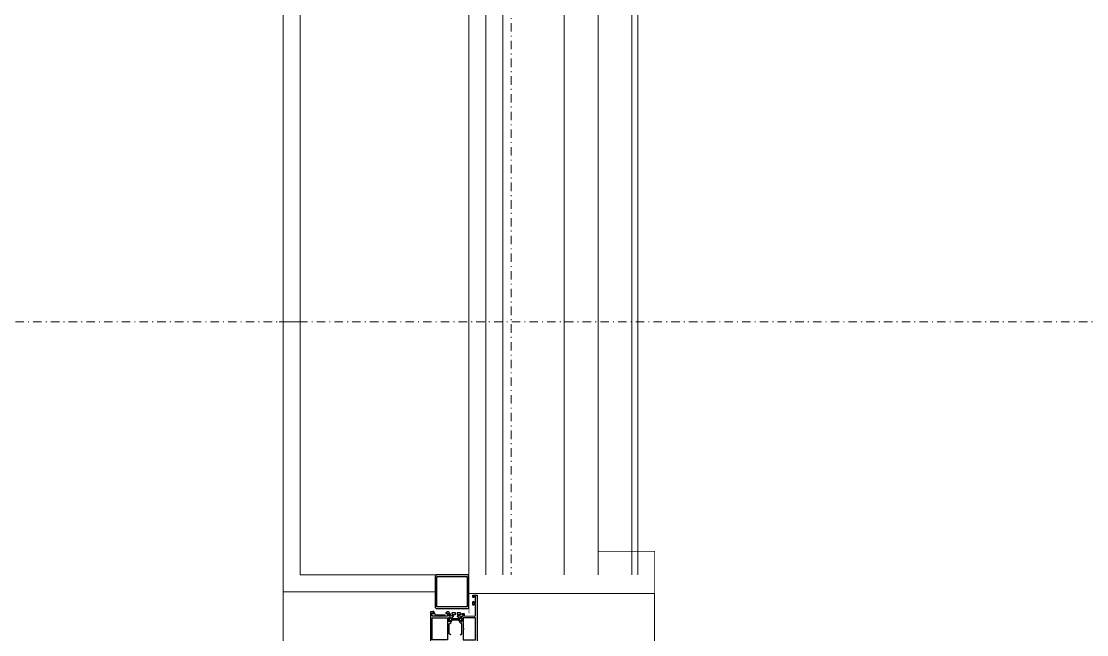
# Model space of a CAD drawing. Extents: x -2749 to 11890, y 0 to 8245.
# Drawn here: x 9802 to 9928.3, y 2528.8 to 2601.5 of the extents above; entities that cross this region are included whole.
import ezdxf

# ---------------------------------------------------------------- set-up
doc = ezdxf.new("R2010")
doc.units = 0
doc.header["$MEASUREMENT"] = 0
doc.linetypes.add('DASHDOT', pattern=[1, 0.5, -0.25, 0, -0.25])
doc.layers.get('0').update_dxf_attribs({"color": 9, "lineweight": 9})
for name, color, linetype, lineweight in [('00', 9, 'Continuous', 9), ('06D', 9, 'Continuous', 9), ('10', 9, 'Continuous', 9), ('11', 9, 'Continuous', 9), ('14', 9, 'Continuous', 9), ('24', 9, 'DASHDOT', 9), ('33', 9, 'BATTING', 9)]:
    doc.layers.add(name, color=color, linetype=linetype, lineweight=lineweight)
doc.linetypes.add('BATTING', pattern='A,0.0001,-0.1,[134,ltypeshp.shx,S=0.1,R=0,X=-0.1,Y=0],-0.2,[134,ltypeshp.shx,S=0.1,R=180,X=0.1,Y=0],-0.1', length=0.4001)

# ---------------------------------------------------------------- blocks, each defined once
blk = doc.blocks.new('P-DOG-PORSCHE')
at = {"layer": '06D'}
for points in [[(-117.78, 24), (-2.22, 24)], [(-118, -20), (-2, -20)]]:
    blk.add_lwpolyline(points, dxfattribs=at)
at = {"layer": '06D', "lineweight": 25, "ltscale": 0.5}
blk.add_lwpolyline([(-5.36, -0.02, -0.131652), (-5.37, -0.07), (-5.48, -0.25, 0.131652), (-5.49, -0.27), (-5.49, -0.29, 0.414214), (-5.46, -0.32), (-5.1, -0.32, 0.414214), (-5.07, -0.29), (-5.07, -0.27, 0.131652), (-5.07, -0.25), (-5.18, -0.07, -0.131652), (-5.19, -0.02), (-5.19, 0.83, -0.131652), (-5.18, 0.88), (-5.07, 1.07, 0.131652), (-5.07, 1.08), (-5.07, 1.11, 0.414214), (-5.1, 1.14), (-5.46, 1.14, 0.414214), (-5.49, 1.11), (-5.49, 1.08, 0.131652), (-5.48, 1.07), (-5.37, 0.88, -0.131652), (-5.36, 0.83)], format="xyb", close=True, dxfattribs=at)
at = {"layer": '10', "lineweight": 25, "ltscale": 0.5}
for p, q in [((-4.78, -0.81), (-4.78, -0.99)), ((-4.78, -0.99), (-4.78, -1.95)), ((-4.78, -1.95), (-4.28, -2.22))]:
    blk.add_line(p, q, dxfattribs=at)
at = {"layer": '10', "const_width": 0.1}
blk.add_lwpolyline([(4.78, 17.3), (2.78, 17.3), (2.78, 24), (-2.22, 24), (-2.22, 2), (-4.57, 2)], dxfattribs=at)
at = {"layer": '10', "lineweight": 25, "ltscale": 0.5}
for points in [[(-7.12, 0.94), (-7, 1.14), (-5.8, 1.14), (-5.67, 0.94), (-5.43, 0.85, 0.859449), (-5.4, 0.88), (-5.56, 1.14), (-5.09, 1.14, -1.229391), (-5.04, 1.11), (-5.09, 0.93, -0.283637), (-5.11, 0.91, 0.607471), (-5.12, 0.85), (-4.95, 0.68), (-4.93, 0.66, 0.700084), (-4.83, 0.74), (-4.9, 1), (-4.9, 1.3, -0.414214), (-4.87, 1.33), (-4.73, 1.33, -0.414214), (-4.7, 1.3), (-4.7, 1.15, 0.414214), (-4.69, 1.14), (-4.68, 1.14, 0.414214), (-4.58, 1.24), (-4.58, 1.33, 0.414214), (-4.7, 1.45), (-4.82, 1.45, -0.403083), (-4.85, 1.48), (-4.89, 2.67, -0.425337), (-4.79, 2.77), (-4.47, 2.77), (-4.47, 2.76), (-4.32, 2.76), (-4.32, 2.77), (-3.99, 2.77), (-3.99, 2.76), (-3.84, 2.76), (-3.84, 2.77), (-3.58, 2.77), (-3.58, 2.76), (-3.45, 2.76), (-3.45, 2.59, -0.414214), (-3.48, 2.56), (-3.58, 2.56), (-3.58, 2.51, 0.414214), (-3.53, 2.46), (-3.22, 2.46, 0.414214), (-3.15, 2.53), (-3.15, 2.55, 0.414214), (-3.16, 2.56), (-3.26, 2.56, -0.414214), (-3.31, 2.61), (-3.31, 2.73, -0.414214), (-3.26, 2.78), (-2.59, 2.78, -0.414214), (-2.54, 2.73), (-2.54, 2.61, -0.414214), (-2.59, 2.56), (-2.69, 2.56, 0.414214), (-2.7, 2.55), (-2.7, 2.53, 0.414214), (-2.63, 2.46), (-2.41, 2.46, 0.414214), (-2.4, 2.47), (-2.4, 2.95, 0.414214), (-2.41, 2.96), (-10.39, 2.96, 0.414214)], [(-4.48, -0.34, -0.414222), (-4.4, -0.42), (-4.4, -0.59, -0.414214), (-4.55, -0.74), (-4.59, -0.74, -0.414214), (-4.6, -0.73), (-4.6, -0.66, -0.366034), (-4.57, -0.64, 0.365977), (-4.55, -0.61), (-4.55, -0.52, 0.414214), (-4.58, -0.49), (-4.69, -0.49, 0.365977), (-4.72, -0.51, -0.365977), (-4.75, -0.54), (-4.87, -0.54, 0.414214), (-4.9, -0.57), (-4.9, -1.41), (-4.93, -1.44), (-4.9, -1.47), (-4.9, -2.31, 0.414214), (-4.87, -2.34), (-4.75, -2.34, -0.365977), (-4.72, -2.36, 0.365977), (-4.69, -2.39), (-4.58, -2.39, 0.414214), (-4.55, -2.36), (-4.55, -2.27, 0.365977), (-4.57, -2.24, -0.366034), (-4.6, -2.21), (-4.6, -2.15, -0.414214), (-4.59, -2.14), (-4.55, -2.14, -0.414214), (-4.4, -2.29), (-4.4, -2.53, -0.414214), (-4.41, -2.54), (-8.39, -2.54, -0.414214)], [(-7.12, -0.14), (-7, -0.34), (-5.8, -0.34), (-5.67, -0.14), (-5.42, -0.04, -0.713664), (-5.4, -0.07), (-5.56, -0.34), (-5.09, -0.34, 1.229391), (-5.04, -0.31), (-5.09, -0.12, 0.283637), (-5.11, -0.1, -0.607471), (-5.12, -0.04), (-4.95, 0.13), (-4.93, 0.15, -0.700084), (-4.83, 0.07), (-4.9, -0.19), (-4.9, -0.31, 0.414214), (-4.87, -0.34), (-4.73, -0.34, 0.414214), (-4.7, -0.31), (-4.7, -0.2, -0.414214), (-4.69, -0.19), (-4.68, -0.19, -0.414214), (-4.58, -0.29), (-4.58, -0.31, 0.414214), (-4.55, -0.34), (-4.48, -0.34)]]:
    blk.add_lwpolyline(points, format="xyb", dxfattribs=at)
for points in [[(-7.71, 1.33), (-7.71, 1.8), (-7.7, 1.8), (-7.7, 2.3), (-7.71, 2.3), (-7.71, 2.77), (-5.09, 2.77), (-5.09, 2.3), (-5.1, 2.3), (-5.1, 1.8), (-5.09, 1.8), (-5.09, 1.33), (-6.32, 1.33), (-6.32, 1.35), (-6.47, 1.35), (-6.47, 1.33)], [(-0.2, -1.8), (-0.2, 1.8), (-3.8, 1.8), (-3.8, -1.8)], [(-7.7, -0.54), (-7.7, -2.34), (-5.1, -2.34), (-5.1, -0.54)]]:
    blk.add_lwpolyline(points, close=True, dxfattribs=at)
for points in [[(0, -1.8, -0.414214), (-0.2, -2), (-3.8, -2, -0.414214), (-4, -1.8), (-4, 1.8, -0.414214), (-3.8, 2), (-0.2, 2, -0.414214), (0, 1.8)], [(-4.5, 0.64, -0.414214), (-4.53, 0.61), (-4.66, 0.61, -0.414214), (-4.69, 0.64), (-4.69, 0.98, -0.414214), (-4.66, 1.01), (-4.53, 1.01, -0.414214), (-4.5, 0.98)], [(-4.5, 0.02, -0.414214), (-4.53, -0.01), (-4.66, -0.01, -0.414214), (-4.69, 0.02), (-4.69, 0.36, -0.414214), (-4.66, 0.39), (-4.53, 0.39, -0.414214), (-4.5, 0.36)]]:
    blk.add_lwpolyline(points, format="xyb", close=True, dxfattribs=at)
at = {"layer": '14'}
blk.add_lwpolyline([(-2, -20), (-2, -2)], dxfattribs=at)

msp = doc.modelspace()

# ---------------------------------------------------------------- linework, layer by layer
at = {"layer": '00'}
msp.add_lwpolyline([(9835.06, 2535.87), (9835.06, 2567.87), (9835.06, 2751.43), (9835.06, 2775.87), (9855.06, 2775.87), (9855.06, 2567.87), (9855.06, 2535.87), (9835.06, 2535.87)], dxfattribs=at)
at = {"layer": '06D'}
for points in [[(9859.06, 2535.87), (9859.06, 2775.87)], [(9866.36, 2535.87), (9866.36, 2775.87)], [(9870.36, 2535.87), (9870.36, 2775.87)], [(9855.06, 2535.87), (9855.06, 2773.79)]]:
    msp.add_lwpolyline(points, dxfattribs=at)
at = {"layer": '10'}
for points in [[(9874.36, 2535.87), (9874.36, 2770.87)], [(9875.06, 2535.87), (9875.06, 2770.87)]]:
    msp.add_lwpolyline(points, dxfattribs=at)
at = {"layer": '11'}
msp.add_lwpolyline([(9832.56, 2565.87), (9835.06, 2565.87)], dxfattribs=at)
at = {"layer": '14'}
msp.add_lwpolyline([(9833.06, 2777.87), (9833.06, 2533.87)], dxfattribs=at)
at = {"layer": '24', "ltscale": 2}
for points in [[(9755.06, 4008.37), (9755.06, 3968.37), (9855.06, 3968.37), (9855.06, 2535.87)], [(9960.06, 4008.37), (9960.06, 3968.37), (9860.06, 3968.37), (9860.06, 2535.87)], [(7012.53, 2565.87), (10535.06, 2565.87)]]:
    msp.add_lwpolyline(points, dxfattribs=at)
at = {"layer": '33', "ltscale": 0.2, "flags": 128}
msp.add_lwpolyline([(9857.06, 2535.87), (9857.06, 2775.87)], dxfattribs=at)

# ---------------------------------------------------------------- block references
at = {"xscale": -1, "rotation": 270}
msp.add_blockref('P-DOG-PORSCHE', (9853.06, 2535.87), dxfattribs=at)

doc.saveas('drawing.dxf')
